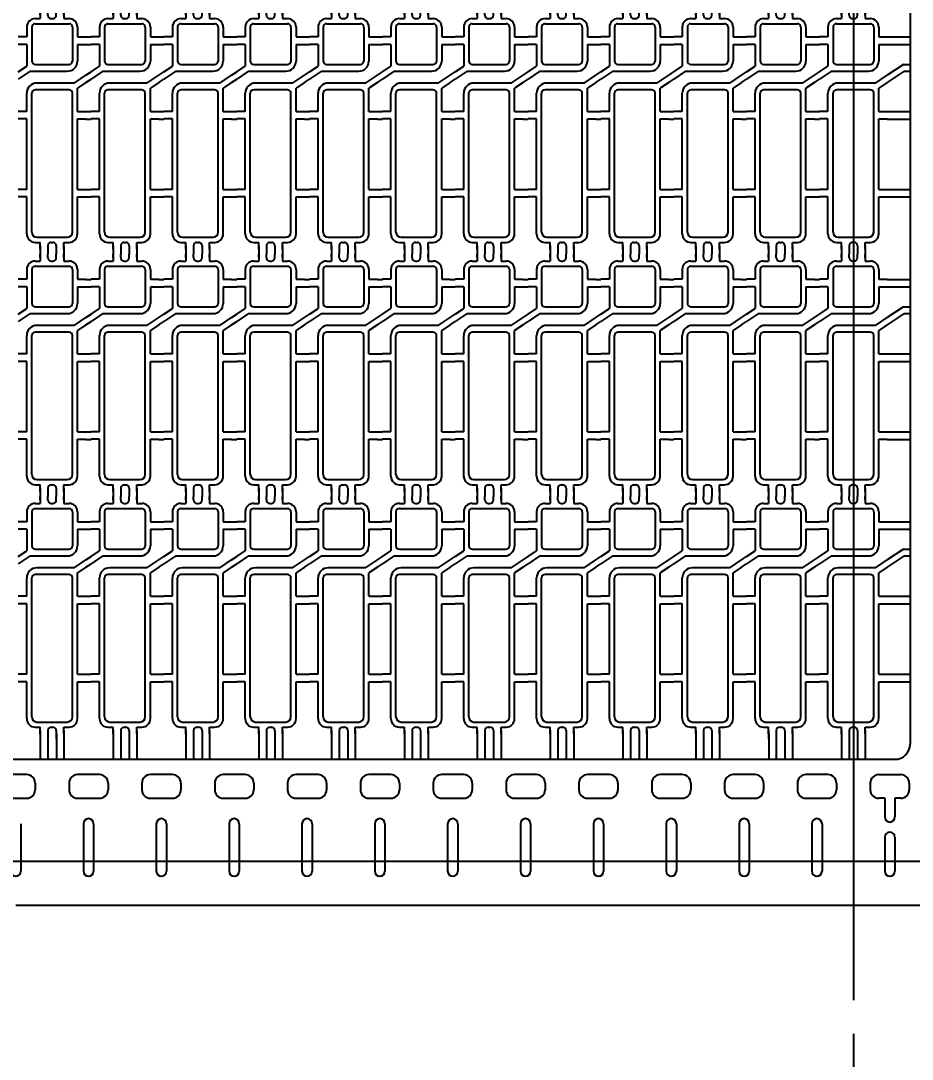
# Model space of a CAD drawing. Header units: millimetres. Extents: x -992 to 1678, y 128 to 1331.
# Drawn here: x -872.35 to -846.04, y 1202.6 to 1233.23 of the extents above; entities that cross this region are included whole.
import ezdxf

# ---------------------------------------------------------------- set-up
doc = ezdxf.new("R2010")
doc.units = ezdxf.units.MM
doc.header["$PDMODE"] = 3
doc.header["$PDSIZE"] = -1
doc.linetypes.add('CENTER', pattern=[10.16, 6.35, -1.27, 1.27, -1.27])
doc.linetypes.add('HIDDEN', pattern=[1.905, 1.27, -0.635])
doc.layers.get('DEFPOINTS').update_dxf_attribs({"color": 10})
for name, color, linetype in [('1', 3, 'Continuous'), ('3', 3, 'Continuous'), ('b etching', 1, 'Continuous'), ('CEN', 8, 'CENTER'), ('DIM', 7, 'Continuous'), ('HID', 1, 'HIDDEN')]:
    doc.layers.add(name, color=color, linetype=linetype)
doc.styles.add('SIMPLEX', font='simplex')
doc.styles.get("Standard").update_dxf_attribs({"font": 'txt.shx', "bigfont": 'chineset.shx'})
doc.dimstyles.new('ISO-25', dxfattribs={"dimtxt": 2.5, "dimasz": 2.5, "dimexe": 1.25, "dimexo": 0.625, "dimtad": 1, "dimtxsty": 'Standard', "dimcen": 2.5, "dimadec": 0, "dimazin": 0, "dimtfac": 1, "dimtmove": 0, "dimatfit": 3, "dimfxl": 1, "dimarcsym": 0})

# ---------------------------------------------------------------- blocks, each defined once
blk = doc.blocks.new('_OPEN30')
at = {"color": 0, "linetype": 'ByBlock'}
for p, q in [((-1, 0.268), (0, 0)), ((0, 0), (-1, -0.268)), ((0, 0), (-1, 0))]:
    blk.add_line(p, q, dxfattribs=at)
blk = doc.blocks.new('*D93')
at = {"layer": 'DEFPOINTS', "color": 0, "transparency": 16777216}
for p in [(-899.724, 1292.825), (-841.649, 1270.144), (-899.724, 1208.444)]:
    blk.add_point(p, dxfattribs=at)
at = {"layer": 'DIM', "color": 0, "lineweight": -2, "transparency": 16777216}
for p, q in [((-899.724, 1209.444), (-899.724, 1293.825)), ((-841.649, 1271.144), (-841.649, 1293.825)), ((-897.724, 1292.825), (-879.615, 1292.825)), ((-843.649, 1292.825), (-861.758, 1292.825))]:
    blk.add_line(p, q, dxfattribs=at)
at = {"layer": 'DIM', "color": 0, "lineweight": -2, "transparency": 16777216, "xscale": 2, "yscale": 2, "zscale": 2, "rotation": 180}
blk.add_blockref('_OPEN30', (-899.724, 1292.825), dxfattribs=at)
at = {"layer": 'DIM', "color": 0, "lineweight": -2, "transparency": 16777216, "xscale": 2, "yscale": 2, "zscale": 2}
blk.add_blockref('_OPEN30', (-841.649, 1292.825), dxfattribs=at)
at = {"layer": 'DIM', "color": 0, "transparency": 16777216, "insert": (-870.686, 1292.825), "char_height": 3, "attachment_point": 5, "style": 'SIMPLEX'}
blk.add_mtext('58,075', dxfattribs=at)
blk = doc.blocks.new('*D94')
at = {"layer": 'DEFPOINTS', "color": 0, "transparency": 16777216}
for p in [(-899.724, 1208.444), (-845.274, 1208.444), (-845.274, 1187.624)]:
    blk.add_point(p, dxfattribs=at)
at = {"layer": 'DIM', "color": 0, "lineweight": -2, "transparency": 16777216}
for p, q in [((-899.724, 1207.444), (-899.724, 1186.624)), ((-845.274, 1207.444), (-845.274, 1186.624)), ((-897.724, 1187.624), (-879.999, 1187.624)), ((-847.274, 1187.624), (-864.999, 1187.624))]:
    blk.add_line(p, q, dxfattribs=at)
at = {"layer": 'DIM', "color": 0, "lineweight": -2, "transparency": 16777216, "xscale": 2, "yscale": 2, "zscale": 2, "rotation": 180}
blk.add_blockref('_OPEN30', (-899.724, 1187.624), dxfattribs=at)
at = {"layer": 'DIM', "color": 0, "lineweight": -2, "transparency": 16777216, "xscale": 2, "yscale": 2, "zscale": 2}
blk.add_blockref('_OPEN30', (-845.274, 1187.624), dxfattribs=at)
at = {"layer": 'DIM', "color": 0, "transparency": 16777216, "insert": (-872.499, 1187.624), "char_height": 3, "attachment_point": 5, "style": 'SIMPLEX'}
blk.add_mtext('54,45', dxfattribs=at)
blk = doc.blocks.new('*D105')
at = {"layer": 'DEFPOINTS', "color": 0, "transparency": 16777216}
for p in [(-845.274, 1208.444), (-847.774, 1204.344), (-847.774, 1195.228)]:
    blk.add_point(p, dxfattribs=at)
at = {"layer": 'DIM', "color": 0, "lineweight": -2, "transparency": 16777216}
for p, q in [((-845.274, 1207.444), (-845.274, 1194.228)), ((-847.774, 1203.344), (-847.774, 1194.228)), ((-849.774, 1195.228), (-851.774, 1195.228)), ((-845.274, 1195.228), (-847.774, 1195.228)), ((-843.274, 1195.228), (-841.274, 1195.228))]:
    blk.add_line(p, q, dxfattribs=at)
at = {"layer": 'DIM', "color": 0, "lineweight": -2, "transparency": 16777216, "xscale": 2, "yscale": 2, "zscale": 2}
blk.add_blockref('_OPEN30', (-847.774, 1195.228), dxfattribs=at)
at = {"layer": 'DIM', "color": 0, "lineweight": -2, "transparency": 16777216, "xscale": 2, "yscale": 2, "zscale": 2, "rotation": 180}
blk.add_blockref('_OPEN30', (-845.274, 1195.228), dxfattribs=at)
at = {"layer": 'DIM', "color": 0, "transparency": 16777216, "insert": (-856.417, 1195.228), "char_height": 3, "attachment_point": 5, "style": 'SIMPLEX'}
blk.add_mtext('2,5', dxfattribs=at)
blk = doc.blocks.new('*D122')
at = {"layer": 'DEFPOINTS', "color": 0, "transparency": 16777216}
for p in [(-899.724, 1208.444), (-660.174, 1208.444), (-899.724, 1170.747)]:
    blk.add_point(p, dxfattribs=at)
at = {"layer": 'DIM', "color": 0, "lineweight": -2, "transparency": 16777216}
for p, q in [((-899.724, 1207.444), (-899.724, 1169.747)), ((-660.174, 1207.444), (-660.174, 1169.747)), ((-897.724, 1170.747), (-788.877, 1170.747)), ((-662.174, 1170.747), (-771.02, 1170.747))]:
    blk.add_line(p, q, dxfattribs=at)
at = {"layer": 'DIM', "color": 0, "lineweight": -2, "transparency": 16777216, "xscale": 2, "yscale": 2, "zscale": 2, "rotation": 180}
blk.add_blockref('_OPEN30', (-899.724, 1170.747), dxfattribs=at)
at = {"layer": 'DIM', "color": 0, "lineweight": -2, "transparency": 16777216, "xscale": 2, "yscale": 2, "zscale": 2}
blk.add_blockref('_OPEN30', (-660.174, 1170.747), dxfattribs=at)
at = {"layer": 'DIM', "color": 0, "transparency": 16777216, "insert": (-779.949, 1170.747), "char_height": 3, "attachment_point": 5, "style": 'SIMPLEX'}
blk.add_mtext('239,55', dxfattribs=at)
blk = doc.blocks.new('e2')
at = {"layer": 'b etching', "linetype": 'ByBlock'}
for p, q in [((-947.208, 906.231), (-946.208, 906.231)), ((-947.308, 906.131), (-947.308, 905.131)), ((-946.108, 906.131), (-946.108, 905.131)), ((-947.208, 905.031), (-946.208, 905.031)), ((-947.308, 900.081), (-947.308, 904.181)), ((-946.208, 904.281), (-947.208, 904.281)), ((-946.108, 900.081), (-946.108, 904.181)), ((-947.158, 899.931), (-946.258, 899.931))]:
    blk.add_line(p, q, dxfattribs=at)
for centre, radius, start, end in [((-947.208, 906.131), 0.1, 90, 180), ((-946.208, 906.131), 0.1, 360, 90), ((-947.208, 905.131), 0.1, 180, 270), ((-946.208, 905.131), 0.1, 270, 360), ((-947.208, 904.181), 0.1, 90, 180), ((-946.208, 904.181), 0.1, 0, 90), ((-947.158, 900.081), 0.15, 180, 270), ((-946.258, 900.081), 0.15, 270, 0)]:
    blk.add_arc(centre, radius, start, end, dxfattribs=at)
blk = doc.blocks.new('e1')
at = {"layer": '1'}
for p, q in [((-947.058, 906.581), (-947.058, 906.481)), ((-947.058, 906.481), (-947.058, 906.581)), ((-947.058, 906.581), (-947.058, 906.381)), ((-946.358, 906.581), (-946.358, 906.481)), ((-946.358, 906.481), (-946.358, 906.581)), ((-946.358, 906.581), (-946.358, 906.381)), ((-946.358, 906.381), (-946.208, 906.381)), ((-947.458, 906.131), (-947.458, 905.841)), ((-945.958, 906.131), (-945.958, 905.841)), ((-947.458, 905.841), (-947.708, 905.841)), ((-947.458, 905.621), (-947.708, 905.621)), ((-947.458, 905.621), (-947.458, 904.981)), ((-945.958, 905.841), (-945.708, 905.841)), ((-945.958, 905.621), (-945.958, 905.131)), ((-945.958, 905.621), (-945.708, 905.621)), ((-947.358, 904.831), (-946.258, 904.831)), ((-946.058, 904.481), (-947.158, 904.481)), ((-945.958, 903.641), (-945.958, 904.331)), ((-947.458, 903.641), (-947.458, 904.181)), ((-947.458, 903.641), (-947.708, 903.641)), ((-947.458, 903.421), (-947.708, 903.421)), ((-947.458, 901.341), (-947.458, 903.421)), ((-945.958, 903.641), (-945.708, 903.641)), ((-945.958, 901.341), (-945.958, 903.421)), ((-945.958, 903.421), (-945.708, 903.421)), ((-947.458, 901.341), (-947.708, 901.341)), ((-945.958, 901.341), (-945.708, 901.341)), ((-947.458, 901.121), (-947.708, 901.121)), ((-947.458, 900.031), (-947.458, 901.121)), ((-945.958, 900.031), (-945.958, 901.121)), ((-945.958, 901.121), (-945.708, 901.121)), ((-947.058, 899.581), (-947.058, 899.781)), ((-946.358, 899.781), (-946.208, 899.781)), ((-946.358, 899.581), (-946.358, 899.781)), ((-947.058, 899.581), (-947.058, 899.681)), ((-947.058, 899.681), (-947.058, 899.581)), ((-946.358, 899.581), (-946.358, 899.681)), ((-946.358, 899.681), (-946.358, 899.581))]:
    blk.add_line(p, q, dxfattribs=at)
at = {"layer": '1', "linetype": 'ByBlock'}
for p, q in [((-946.833, 906.481), (-946.833, 906.581)), ((-946.583, 906.481), (-946.583, 906.581)), ((-947.208, 906.381), (-947.058, 906.381)), ((-946.733, 906.381), (-946.683, 906.381)), ((-947.708, 904.814), (-947.458, 904.981)), ((-947.358, 904.831), (-947.708, 904.597)), ((-946.058, 904.481), (-945.708, 904.714)), ((-945.708, 904.497), (-945.958, 904.331)), ((-947.208, 899.781), (-947.058, 899.781)), ((-946.733, 899.781), (-946.683, 899.781)), ((-946.833, 899.681), (-946.833, 899.581)), ((-946.583, 899.681), (-946.583, 899.581))]:
    blk.add_line(p, q, dxfattribs=at)
for centre, start, end in [((-946.733, 906.481), 180, 270), ((-946.683, 906.481), 270, 0), ((-946.733, 899.681), 90, 180), ((-946.683, 899.681), 0, 90)]:
    blk.add_arc(centre, 0.1, start, end, dxfattribs=at)
at = {"layer": '1'}
for centre, radius, start, end in [((-947.208, 906.131), 0.25, 90, 180), ((-946.208, 906.131), 0.25, 0, 90), ((-946.258, 905.131), 0.3, 270, 0), ((-947.158, 904.181), 0.3, 90, 180), ((-947.208, 900.031), 0.25, 180, 270), ((-946.208, 900.031), 0.25, 270, 0)]:
    blk.add_arc(centre, radius, start, end, dxfattribs=at)
blk = doc.blocks.new('TOP')
at = {"layer": '1', "linetype": 'ByBlock'}
for p, q in [((-895.149, 911.326), (-894.999, 911.326)), ((-895.149, 911.106), (-894.999, 911.106)), ((-895.149, 910.2), (-894.999, 910.3)), ((-895.149, 909.983), (-894.999, 910.083)), ((-895.149, 909.126), (-894.999, 909.126)), ((-895.149, 908.906), (-894.999, 908.906)), ((-895.149, 906.826), (-894.999, 906.826)), ((-895.149, 906.606), (-894.999, 906.606)), ((-896.499, 905.066), (-896.499, 904.916)), ((-896.274, 905.066), (-896.274, 904.916)), ((-896.024, 905.066), (-896.024, 904.916)), ((-895.799, 905.066), (-895.799, 904.916))]:
    blk.add_line(p, q, dxfattribs=at)
blk = doc.blocks.new('111')
at = {"layer": '1', "linetype": 'ByBlock'}
for p, q in [((-415.593, 929.351), (-415.593, 930.101)), ((-415.368, 929.351), (-415.368, 930.101)), ((-415.368, 930.101), (-415.118, 930.101)), ((-415.118, 929.351), (-415.118, 930.101)), ((-414.893, 930.101), (-413.443, 930.101)), ((-414.893, 929.351), (-414.893, 930.101))]:
    blk.add_line(p, q, dxfattribs=at)
blk = doc.blocks.new('222')
at = {"layer": '1', "linetype": 'ByBlock'}
for p, q in [((-364.793, 928.391), (-364.118, 928.391)), ((-364.118, 928.391), (-364.118, 927.801)), ((-364.318, 927.801), (-364.793, 927.485)), ((-364.318, 927.801), (-364.118, 927.801)), ((-364.293, 927.601), (-364.793, 927.268)), ((-364.293, 927.601), (-364.118, 927.601)), ((-364.118, 927.601), (-364.118, 926.411)), ((-364.793, 926.411), (-364.118, 926.411)), ((-364.793, 926.191), (-364.118, 926.191)), ((-364.118, 926.191), (-364.118, 924.111)), ((-364.793, 924.111), (-364.118, 924.111)), ((-364.793, 923.891), (-364.118, 923.891)), ((-364.118, 923.891), (-364.118, 921.461)), ((-366.143, 922.351), (-366.143, 922.201)), ((-365.918, 922.351), (-365.918, 922.201)), ((-365.668, 922.351), (-365.668, 922.201)), ((-365.443, 922.351), (-365.443, 922.201)), ((-364.793, 921.461), (-364.118, 921.461))]:
    blk.add_line(p, q, dxfattribs=at)

msp = doc.modelspace()

# ---------------------------------------------------------------- linework, layer by layer
at = {"layer": '1', "linetype": 'ByBlock'}
for p, q in [((-846.7736804, 1218.23394821), (-846.0986804, 1218.23394821)), ((-846.0986804, 1218.23394821), (-846.0986804, 1217.64394821)), ((-846.2986804, 1217.64394821), (-846.7736804, 1217.32728155)), ((-846.2736804, 1217.44394821), (-846.7736804, 1217.11061488)), ((-846.2986804, 1217.64394821), (-846.0986804, 1217.64394821)), ((-846.2736804, 1217.44394821), (-846.0986804, 1217.44394821)), ((-846.0986804, 1217.44394821), (-846.0986804, 1216.25394821)), ((-846.7736804, 1216.25394821), (-846.0986804, 1216.25394821)), ((-846.7736804, 1216.03394821), (-846.0986804, 1216.03394821)), ((-846.0986804, 1216.03394821), (-846.0986804, 1213.95394821)), ((-846.7736804, 1213.95394821), (-846.0986804, 1213.95394821)), ((-846.7736804, 1213.73394821), (-846.0986804, 1213.73394821)), ((-846.0986804, 1213.73394821), (-846.0986804, 1211.89394821)), ((-848.1236804, 1212.19394821), (-848.1236804, 1212.04394821)), ((-847.8986804, 1212.19394821), (-847.8986804, 1212.04394821)), ((-847.6486804, 1212.19394821), (-847.6486804, 1212.04394821)), ((-847.4236804, 1212.19394821), (-847.4236804, 1212.04394821)), ((-847.4236804, 1211.44394821), (-846.5486804, 1211.44394821)), ((-872.1736804, 1210.99394821), (-872.8236804, 1210.99394821)), ((-870.0236804, 1210.99394821), (-870.6736804, 1210.99394821)), ((-867.8736804, 1210.99394821), (-868.5236804, 1210.99394821)), ((-865.7236804, 1210.99394821), (-866.3736804, 1210.99394821)), ((-863.5736804, 1210.99394821), (-864.2236804, 1210.99394821)), ((-861.4236804, 1210.99394821), (-862.0736804, 1210.99394821)), ((-859.2736804, 1210.99394821), (-859.9236804, 1210.99394821)), ((-857.1236804, 1210.99394821), (-857.7736804, 1210.99394821)), ((-854.9736804, 1210.99394821), (-855.6236804, 1210.99394821)), ((-852.8236804, 1210.99394821), (-853.4736804, 1210.99394821)), ((-850.6736804, 1210.99394821), (-851.3236804, 1210.99394821)), ((-848.5236804, 1210.99394821), (-849.1736804, 1210.99394821)), ((-847.0236804, 1210.99394821), (-846.3736804, 1210.99394821)), ((-871.9236804, 1210.74394821), (-871.9236804, 1210.54394821)), ((-870.9236804, 1210.74394821), (-870.9236804, 1210.54394821)), ((-869.7736804, 1210.74394821), (-869.7736804, 1210.54394821)), ((-868.7736804, 1210.74394821), (-868.7736804, 1210.54394821)), ((-867.6236804, 1210.74394821), (-867.6236804, 1210.54394821)), ((-866.6236804, 1210.74394821), (-866.6236804, 1210.54394821)), ((-865.4736804, 1210.74394821), (-865.4736804, 1210.54394821)), ((-864.4736804, 1210.74394821), (-864.4736804, 1210.54394821)), ((-863.3236804, 1210.74394821), (-863.3236804, 1210.54394821)), ((-862.3236804, 1210.74394821), (-862.3236804, 1210.54394821)), ((-861.1736804, 1210.74394821), (-861.1736804, 1210.54394821)), ((-860.1736804, 1210.74394821), (-860.1736804, 1210.54394821)), ((-859.0236804, 1210.74394821), (-859.0236804, 1210.54394821)), ((-858.0236804, 1210.74394821), (-858.0236804, 1210.54394821)), ((-856.8736804, 1210.74394821), (-856.8736804, 1210.54394821)), ((-855.8736804, 1210.74394821), (-855.8736804, 1210.54394821)), ((-854.7236804, 1210.74394821), (-854.7236804, 1210.54394821)), ((-853.7236804, 1210.74394821), (-853.7236804, 1210.54394821)), ((-852.5736804, 1210.74394821), (-852.5736804, 1210.54394821)), ((-851.5736804, 1210.74394821), (-851.5736804, 1210.54394821)), ((-850.4236804, 1210.74394821), (-850.4236804, 1210.54394821)), ((-849.4236804, 1210.74394821), (-849.4236804, 1210.54394821)), ((-848.2736804, 1210.74394821), (-848.2736804, 1210.54394821)), ((-847.2736804, 1210.74394821), (-847.2736804, 1210.54394821)), ((-846.1236804, 1210.74394821), (-846.1236804, 1210.54394821)), ((-872.4986804, 1207.14394821), (-842.6486804, 1207.14394821))]:
    msp.add_line(p, q, dxfattribs=at)
at = {"layer": '1'}
for p, q in [((-872.8236804, 1210.29394821), (-872.1736804, 1210.29394821)), ((-870.6736804, 1210.29394821), (-870.0236804, 1210.29394821)), ((-868.5236804, 1210.29394821), (-867.8736804, 1210.29394821)), ((-866.3736804, 1210.29394821), (-865.7236804, 1210.29394821)), ((-864.2236804, 1210.29394821), (-863.5736804, 1210.29394821)), ((-862.0736804, 1210.29394821), (-861.4236804, 1210.29394821)), ((-859.9236804, 1210.29394821), (-859.2736804, 1210.29394821)), ((-857.7736804, 1210.29394821), (-857.1236804, 1210.29394821)), ((-855.6236804, 1210.29394821), (-854.9736804, 1210.29394821)), ((-853.4736804, 1210.29394821), (-852.8236804, 1210.29394821)), ((-851.3236804, 1210.29394821), (-850.6736804, 1210.29394821)), ((-849.1736804, 1210.29394821), (-848.5236804, 1210.29394821)), ((-846.8486804, 1210.29394821), (-847.0236804, 1210.29394821)), ((-846.8486804, 1210.29394821), (-846.8486804, 1209.74394821)), ((-846.3736804, 1210.29394821), (-846.5486804, 1210.29394821)), ((-846.5486804, 1210.29394821), (-846.5486804, 1209.74394821)), ((-872.3486804, 1209.54394821), (-872.3486804, 1208.14394821)), ((-870.4986804, 1209.54394821), (-870.4986804, 1208.14394821)), ((-870.1986804, 1209.54394821), (-870.1986804, 1208.14394821)), ((-868.3486804, 1209.54394821), (-868.3486804, 1208.14394821)), ((-868.0486804, 1209.54394821), (-868.0486804, 1208.14394821)), ((-866.1986804, 1209.54394821), (-866.1986804, 1208.14394821)), ((-865.8986804, 1209.54394821), (-865.8986804, 1208.14394821)), ((-864.0486804, 1209.54394821), (-864.0486804, 1208.14394821)), ((-863.7486804, 1209.54394821), (-863.7486804, 1208.14394821)), ((-861.8986804, 1209.54394821), (-861.8986804, 1208.14394821)), ((-861.5986804, 1209.54394821), (-861.5986804, 1208.14394821)), ((-859.7486804, 1209.54394821), (-859.7486804, 1208.14394821)), ((-859.4486804, 1209.54394821), (-859.4486804, 1208.14394821)), ((-857.5986804, 1209.54394821), (-857.5986804, 1208.14394821)), ((-857.2986804, 1209.54394821), (-857.2986804, 1208.14394821)), ((-855.4486804, 1209.54394821), (-855.4486804, 1208.14394821)), ((-855.1486804, 1209.54394821), (-855.1486804, 1208.14394821)), ((-853.2986804, 1209.54394821), (-853.2986804, 1208.14394821)), ((-852.9986804, 1209.54394821), (-852.9986804, 1208.14394821)), ((-851.1486804, 1209.54394821), (-851.1486804, 1208.14394821)), ((-850.8486804, 1209.54394821), (-850.8486804, 1208.14394821)), ((-848.9986804, 1209.54394821), (-848.9986804, 1208.14394821)), ((-848.6986804, 1209.54394821), (-848.6986804, 1208.14394821)), ((-846.8486804, 1209.14394821), (-846.8486804, 1208.14394821)), ((-846.5486804, 1209.14394821), (-846.5486804, 1208.14394821))]:
    msp.add_line(p, q, dxfattribs=at)
at = {"layer": '1', "linetype": 'ByBlock'}
for centre, radius, start, end in [((-846.5486804, 1211.89394821), 0.45, 270, 0), ((-872.1736804, 1210.74394821), 0.25, 360, 90), ((-870.6736804, 1210.74394821), 0.25, 90, 180), ((-870.0236804, 1210.74394821), 0.25, 360, 90), ((-868.5236804, 1210.74394821), 0.25, 90, 180), ((-867.8736804, 1210.74394821), 0.25, 360, 90), ((-866.3736804, 1210.74394821), 0.25, 90, 180), ((-865.7236804, 1210.74394821), 0.25, 360, 90), ((-864.2236804, 1210.74394821), 0.25, 90, 180), ((-863.5736804, 1210.74394821), 0.25, 360, 90), ((-862.0736804, 1210.74394821), 0.25, 90, 180), ((-861.4236804, 1210.74394821), 0.25, 360, 90), ((-859.9236804, 1210.74394821), 0.25, 90, 180), ((-859.2736804, 1210.74394821), 0.25, 360, 90), ((-857.7736804, 1210.74394821), 0.25, 90, 180), ((-857.1236804, 1210.74394821), 0.25, 360, 90), ((-855.6236804, 1210.74394821), 0.25, 90, 180), ((-854.9736804, 1210.74394821), 0.25, 360, 90), ((-853.4736804, 1210.74394821), 0.25, 90, 180), ((-852.8236804, 1210.74394821), 0.25, 360, 90), ((-851.3236804, 1210.74394821), 0.25, 90, 180), ((-850.6736804, 1210.74394821), 0.25, 360, 90), ((-849.1736804, 1210.74394821), 0.25, 90, 180), ((-848.5236804, 1210.74394821), 0.25, 360, 90), ((-847.0236804, 1210.74394821), 0.25, 90, 180), ((-846.3736804, 1210.74394821), 0.25, 0, 90), ((-872.1736804, 1210.54394821), 0.25, 270, 360), ((-870.6736804, 1210.54394821), 0.25, 180, 270), ((-870.0236804, 1210.54394821), 0.25, 270, 360), ((-868.5236804, 1210.54394821), 0.25, 180, 270), ((-867.8736804, 1210.54394821), 0.25, 270, 360), ((-866.3736804, 1210.54394821), 0.25, 180, 270), ((-865.7236804, 1210.54394821), 0.25, 270, 360), ((-864.2236804, 1210.54394821), 0.25, 180, 270), ((-863.5736804, 1210.54394821), 0.25, 270, 360), ((-862.0736804, 1210.54394821), 0.25, 180, 270), ((-861.4236804, 1210.54394821), 0.25, 270, 360), ((-859.9236804, 1210.54394821), 0.25, 180, 270), ((-859.2736804, 1210.54394821), 0.25, 270, 360), ((-857.7736804, 1210.54394821), 0.25, 180, 270), ((-857.1236804, 1210.54394821), 0.25, 270, 360), ((-855.6236804, 1210.54394821), 0.25, 180, 270), ((-854.9736804, 1210.54394821), 0.25, 270, 360), ((-853.4736804, 1210.54394821), 0.25, 180, 270), ((-852.8236804, 1210.54394821), 0.25, 270, 360), ((-851.3236804, 1210.54394821), 0.25, 180, 270), ((-850.6736804, 1210.54394821), 0.25, 270, 360), ((-849.1736804, 1210.54394821), 0.25, 180, 270), ((-848.5236804, 1210.54394821), 0.25, 270, 360), ((-847.0236804, 1210.54394821), 0.25, 180, 270), ((-846.3736804, 1210.54394821), 0.25, 270, 0)]:
    msp.add_arc(centre, radius, start, end, dxfattribs=at)
at = {"layer": '1'}
for centre, start, end in [((-870.3486804, 1209.54394821), 0, 180), ((-868.1986804, 1209.54394821), 0, 180), ((-866.0486804, 1209.54394821), 0, 180), ((-863.8986804, 1209.54394821), 0, 180), ((-861.7486804, 1209.54394821), 0, 180), ((-859.5986804, 1209.54394821), 0, 180), ((-857.4486804, 1209.54394821), 0, 180), ((-855.2986804, 1209.54394821), 0, 180), ((-853.1486804, 1209.54394821), 0, 180), ((-850.9986804, 1209.54394821), 0, 180), ((-848.8486804, 1209.54394821), 0, 180), ((-846.6986804, 1209.74394821), 180, 0), ((-846.6986804, 1209.14394821), 0, 180), ((-872.4986804, 1208.14394821), 180, 0), ((-870.3486804, 1208.14394821), 180, 0), ((-868.1986804, 1208.14394821), 180, 0), ((-866.0486804, 1208.14394821), 180, 0), ((-863.8986804, 1208.14394821), 180, 0), ((-861.7486804, 1208.14394821), 180, 0), ((-859.5986804, 1208.14394821), 180, 0), ((-857.4486804, 1208.14394821), 180, 0), ((-855.2986804, 1208.14394821), 180, 0), ((-853.1486804, 1208.14394821), 180, 0), ((-850.9986804, 1208.14394821), 180, 0), ((-848.8486804, 1208.14394821), 180, 0), ((-846.6986804, 1208.14394821), 180, 0)]:
    msp.add_arc(centre, 0.15, start, end, dxfattribs=at)
at = {"layer": '3', "linetype": 'ByBlock'}
for p, q in [((-848.1236804, 1212.19394821), (-848.1236804, 1211.44394821)), ((-847.8986804, 1212.19394821), (-847.8986804, 1211.44394821)), ((-847.6486804, 1212.19394821), (-847.6486804, 1211.44394821)), ((-847.4236804, 1212.19394821), (-847.4236804, 1211.44394821)), ((-847.8986804, 1211.44394821), (-847.6486804, 1211.44394821))]:
    msp.add_line(p, q, dxfattribs=at)
at = {"layer": 'CEN', "linetype": 'ByBlock'}
for p, q in [((-847.7736804, 1271.14394821), (-847.7736804, 1204.34394821)), ((-904.7736804, 1208.44394821), (-656.1236804, 1208.44394821))]:
    msp.add_line(p, q, dxfattribs=at)
at = {"layer": 'HID', "linetype": 'ByBlock'}
for p, q in [((-846.0986804, 1262.39394821), (-846.0986804, 1211.89394821)), ((-898.4486804, 1211.44394821), (-846.5486804, 1211.44394821))]:
    msp.add_line(p, q, dxfattribs=at)
msp.add_arc((-846.5486804, 1211.89394821), 0.45, 270, 0, dxfattribs=at)

# ---------------------------------------------------------------- block references
at = {"linetype": 'ByBlock'}
for name, p in [('222', (-481.98056474, 311.29258644)), ('e1', (75.28386592, 326.91326061)), ('e1', (77.43386592, 326.91326061)), ('e1', (79.58386592, 326.91326061)), ('e1', (81.73386592, 326.91326061)), ('e1', (83.88386592, 326.91326061)), ('e1', (86.03386592, 326.91326061)), ('e1', (88.18386592, 326.91326061)), ('e1', (90.33386592, 326.91326061)), ('e1', (92.48386592, 326.91326061)), ('e1', (94.63386592, 326.91326061)), ('e1', (96.78386592, 326.91326061)), ('e1', (98.93386592, 326.91326061)), ('e2', (75.28386592, 326.91326061)), ('e2', (77.43386592, 326.91326061)), ('e2', (79.58386592, 326.91326061)), ('e2', (81.73386592, 326.91326061)), ('e2', (83.88386592, 326.91326061)), ('e2', (86.03386592, 326.91326061)), ('e2', (88.18386592, 326.91326061)), ('e2', (90.33386592, 326.91326061)), ('e2', (92.48386592, 326.91326061)), ('e2', (94.63386592, 326.91326061)), ('e2', (96.78386592, 326.91326061)), ('e2', (98.93386592, 326.91326061)), ('TOP', (24.725, 321.42754633)), ('TOP', (26.875, 321.42754633)), ('TOP', (29.025, 321.42754633)), ('TOP', (31.175, 321.42754633)), ('TOP', (33.325, 321.42754633)), ('TOP', (35.475, 321.42754633)), ('TOP', (37.625, 321.42754633)), ('TOP', (39.775, 321.42754633)), ('TOP', (41.925, 321.42754633)), ('TOP', (44.075, 321.42754633)), ('TOP', (46.225, 321.42754633)), ('222', (-481.98056474, 304.14258644)), ('e1', (75.28386592, 319.76326061)), ('e1', (77.43386592, 319.76326061)), ('e1', (79.58386592, 319.76326061)), ('e1', (81.73386592, 319.76326061)), ('e1', (83.88386592, 319.76326061)), ('e1', (86.03386592, 319.76326061)), ('e1', (88.18386592, 319.76326061)), ('e1', (90.33386592, 319.76326061)), ('e1', (92.48386592, 319.76326061)), ('e1', (94.63386592, 319.76326061)), ('e1', (96.78386592, 319.76326061)), ('e1', (98.93386592, 319.76326061)), ('e2', (75.28386592, 319.76326061)), ('e2', (77.43386592, 319.76326061)), ('e2', (79.58386592, 319.76326061)), ('e2', (81.73386592, 319.76326061)), ('e2', (83.88386592, 319.76326061)), ('e2', (86.03386592, 319.76326061)), ('e2', (88.18386592, 319.76326061)), ('e2', (90.33386592, 319.76326061)), ('e2', (92.48386592, 319.76326061)), ('e2', (94.63386592, 319.76326061)), ('e2', (96.78386592, 319.76326061)), ('e2', (98.93386592, 319.76326061)), ('TOP', (24.725, 314.27754633)), ('TOP', (26.875, 314.27754633)), ('TOP', (29.025, 314.27754633)), ('TOP', (31.175, 314.27754633)), ('TOP', (33.325, 314.27754633)), ('TOP', (35.475, 314.27754633)), ('TOP', (37.625, 314.27754633)), ('TOP', (39.775, 314.27754633)), ('TOP', (41.925, 314.27754633)), ('TOP', (44.075, 314.27754633)), ('TOP', (46.225, 314.27754633)), ('222', (-481.98056474, 296.99258644)), ('e1', (75.28386592, 312.61326061)), ('e1', (77.43386592, 312.61326061)), ('e1', (79.58386592, 312.61326061)), ('e1', (81.73386592, 312.61326061)), ('e1', (83.88386592, 312.61326061)), ('e1', (86.03386592, 312.61326061)), ('e1', (88.18386592, 312.61326061)), ('e1', (90.33386592, 312.61326061)), ('e1', (92.48386592, 312.61326061)), ('e1', (94.63386592, 312.61326061)), ('e1', (96.78386592, 312.61326061)), ('e1', (98.93386592, 312.61326061)), ('e2', (75.28386592, 312.61326061)), ('e2', (77.43386592, 312.61326061)), ('e2', (79.58386592, 312.61326061)), ('e2', (81.73386592, 312.61326061)), ('e2', (83.88386592, 312.61326061)), ('e2', (86.03386592, 312.61326061)), ('e2', (88.18386592, 312.61326061)), ('e2', (90.33386592, 312.61326061)), ('e2', (92.48386592, 312.61326061)), ('e2', (94.63386592, 312.61326061)), ('e2', (96.78386592, 312.61326061)), ('e2', (98.93386592, 312.61326061)), ('TOP', (24.725, 307.12754633)), ('TOP', (26.875, 307.12754633)), ('TOP', (29.025, 307.12754633)), ('TOP', (31.175, 307.12754633)), ('TOP', (33.325, 307.12754633)), ('TOP', (35.475, 307.12754633)), ('TOP', (37.625, 307.12754633)), ('TOP', (39.775, 307.12754633)), ('TOP', (41.925, 307.12754633)), ('TOP', (44.075, 307.12754633)), ('TOP', (46.225, 307.12754633))]:
    msp.add_blockref(name, p, dxfattribs=at)
at = {"linetype": 'ByBlock', "xscale": -1, "rotation": 180}
for p in [(-458.33056474, 2141.54530999), (-456.18056474, 2141.54530999), (-454.03056474, 2141.54530999), (-451.88056474, 2141.54530999), (-449.73056474, 2141.54530999), (-447.58056474, 2141.54530999), (-445.43056474, 2141.54530999), (-443.28056474, 2141.54530999), (-441.13056474, 2141.54530999), (-438.98056474, 2141.54530999), (-436.83056474, 2141.54530999), (-434.68056474, 2141.54530999)]:
    msp.add_blockref('111', p, dxfattribs=at)

# ---------------------------------------------------------------- dimensions: what is measured, and where the dimension line sits
at = {"layer": 'DIM'}
for base, p1, p2, picture, middle in [((-899.7236803994, 1292.8245192535), (-841.6486803994, 1270.1439482137), (-899.7236803994, 1208.4439482137), '*D93', (-870.6861803994, 1292.8245192535)), ((-845.2736803994, 1187.6235939516), (-899.7236803994, 1208.4439482137), (-845.2736803994, 1208.4439482137), '*D94', (-872.4986803994, 1187.6235939516)), ((-899.7236803994, 1170.7466517382), (-660.1736803994, 1208.4439482137), (-899.7236803994, 1208.4439482137), '*D122', (-779.9486803994, 1170.7466517382)), ((-847.7736804, 1195.22776842), (-845.2736804, 1208.44394821), (-847.7736804, 1204.34394821), '*D105', (-856.41653754, 1195.22776842))]:
    dim = msp.add_linear_dim(base=base, p1=p1, p2=p2, dimstyle='ISO-25', override={"dimtxt": 3, "dimasz": 2, "dimexe": 1, "dimexo": 1, "dimgap": 1.5, "dimtad": 0, "dimdec": 8, "dimtxsty": 'SIMPLEX', "dimblk1": 'OPEN30', "dimblk2": 'OPEN30', "dimsah": 1, "dimtp": 0.05, "dimtm": 0.05, "dimtfac": 0.5, "dimtdec": 8}, dxfattribs=at)
    dim.commit()
    dim.dimension.update_dxf_attribs({"geometry": picture, "text_midpoint": middle})

doc.saveas('drawing.dxf')
